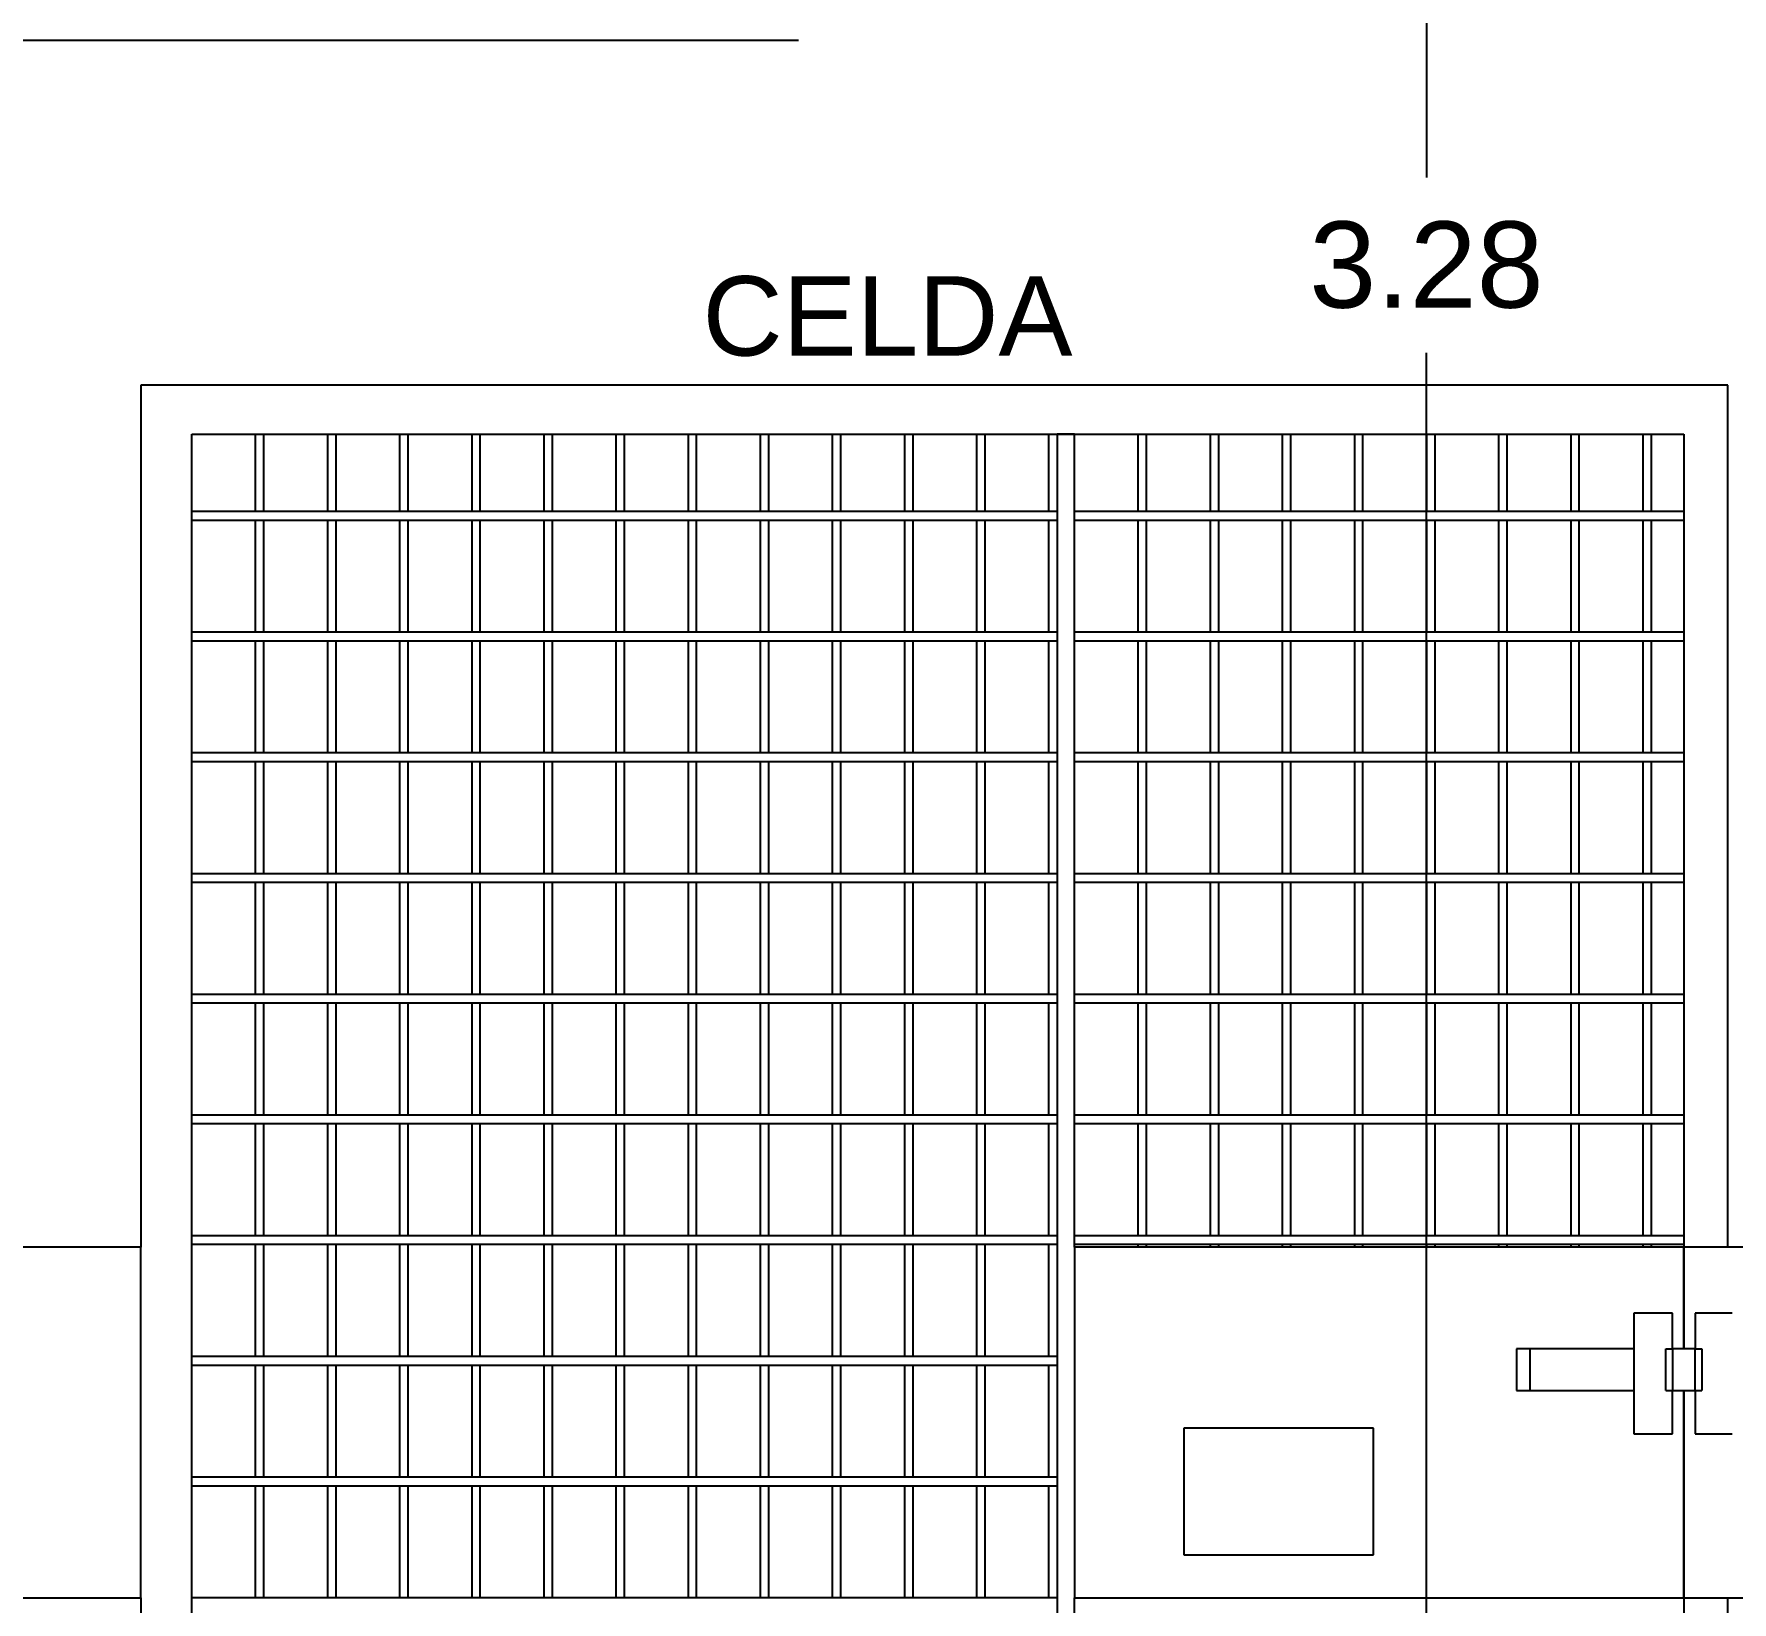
# Model space of a CAD drawing. Header units: inches. Extents: x -6 to 158, y 10 to 161.
# Drawn here: x 58.167 to 60.136, y 33.051 to 34.87 of the extents above; entities that cross this region are included whole.
import ezdxf

# ---------------------------------------------------------------- set-up
doc = ezdxf.new("R2010")
doc.units = ezdxf.units.IN
doc.header["$MEASUREMENT"] = 0
doc.linetypes.add('DASHED2', pattern=[9.524999999999995, 6.349999999999998, -3.174999999999998])
for name, color, linetype in [('2', 2, 'Continuous'), ('Dim', 2, 'Continuous'), ('Proy', 1, 'DASHED2'), ('TEXTO', 2, 'Continuous')]:
    doc.layers.add(name, color=color, linetype=linetype)
doc.layers.add('A-COLS', color=3, linetype='Continuous', lineweight=9)
doc.layers.add('A-WALL', color=5, linetype='Continuous', lineweight=9)
doc.styles.add('style1', font='micross.ttf')
doc.dimstyles.new('1-50', dxfattribs={"dimscale": 0.05, "dimtxt": 2, "dimasz": 2.5, "dimexe": 3, "dimexo": 1, "dimgap": 1, "dimtad": 0, "dimtih": 1, "dimtoh": 1, "dimzin": 1, "dimdsep": 46, "dimtxsty": 'style1', "dimcen": 2.5, "dimclrd": 124, "dimclre": 124, "dimclrt": 1, "dimadec": 0, "dimazin": 0, "dimtfac": 1, "dimtmove": 2, "dimatfit": 3, "dimfxl": 1, "dimtolj": 1, "dimtzin": 0, "dimlwd": -1, "dimlwe": -1, "dimarcsym": 0})

# ---------------------------------------------------------------- blocks, each defined once
blk = doc.blocks.new('Pilares 15 - Pilares 15-1556954-Section 0')
at = {"layer": '2', "color": 2}
for p, q in [((-9768.722076960006, 1199.999999999999), (-9974.51754938446, 1199.999999999999)), ((-9768.722076960006, 793.2409345219169), (-9768.722076960006, 1199.999999999999)), ((-9974.51754938446, 793.2409345219169), (-9768.722076960006, 793.2409345219169))]:
    blk.add_line(p, q, dxfattribs=at)
blk = doc.blocks.new('Pilares 16 - Pilares 15-1569504-Section 0')
at = {"layer": '2', "color": 2}
for p, q in [((-7928.722076727173, 2200), (-9768.722076960006, 2200)), ((-9768.722076960006, 2200), (-9768.722076960006, 1199.999999999999)), ((-7928.722076727173, 1199.999999999999), (-7928.722076727173, 2200)), ((-9709.517549151626, -2.707167823245982e-13), (-9709.517549151626, 2143.020080733497)), ((-9709.517549151626, 2143.020080733497), (-7979.517549151626, 2143.020080733497)), ((-7979.517549151626, 2143.020080733497), (-7979.517549151626, 1199.999999999999)), ((-7979.517549151626, 1200), (-8686.113852844264, 1200)), ((-8686.113852844264, 1200), (-8686.113852844264, 793.2409345219179)), ((-7768.722077192835, 1199.999999999999), (-7979.517549151626, 1199.999999999999)), ((-7979.517549151626, 1199.999999999999), (-7979.517549151626, 1081.985232045866)), ((-7979.517549151626, 1081.985232045867), (-7979.517549151626, 1200)), ((-7992.772679515968, 1123.251838261867), (-8037.485411442617, 1123.251838261867)), ((-8037.485411442617, 1123.251838261867), (-8037.485411442617, 983.2518382618666)), ((-7992.772679515968, 1081.985232045866), (-7992.772679515968, 1123.251838261867)), ((-7923.722076727174, 1123.251838261866), (-7966.477031167248, 1123.251838261866)), ((-7966.477031167248, 1123.251838261866), (-7966.477031167248, 1081.985232045867)), ((-8157.5989954375, 1081.985232045866), (-8173.722076727173, 1081.985232045866)), ((-8173.722076727173, 1081.985232045866), (-8173.722076727173, 1033.807983571873)), ((-8157.5989954375, 1033.807983571873), (-8157.5989954375, 1081.985232045866)), ((-8037.485411442617, 1081.985232045866), (-8157.598995437498, 1081.985232045866)), ((-8000.361062130499, 1033.807983571873), (-8000.361062130499, 1081.985232045866)), ((-8000.361062130499, 1081.985232045866), (-7992.772679515968, 1081.985232045866)), ((-7992.772679515968, 1081.985232045866), (-7992.772679515968, 1033.807983571873)), ((-7966.477031167248, 1081.985232045866), (-7992.772679515968, 1081.985232045866)), ((-7966.477031167248, 1033.807983571873), (-7966.477031167248, 1081.985232045866)), ((-7966.477031167248, 1081.985232045866), (-7958.722076727166, 1081.985232045866)), ((-7958.722076727166, 1081.985232045866), (-7958.722076727166, 1033.807983571873)), ((-8173.722076727173, 1033.807983571873), (-8157.5989954375, 1033.807983571873)), ((-8157.598995437498, 1033.807983571873), (-8037.485411442617, 1033.807983571873)), ((-8000.361062130499, 1033.807983571873), (-7992.772679515968, 1033.807983571873)), ((-7992.772679515968, 1033.807983571873), (-7966.477031167248, 1033.807983571873)), ((-7992.772679515968, 983.2518382618666), (-7992.772679515968, 1033.807983571872)), ((-7979.517549151626, 1033.807983571872), (-7979.517549151626, 793.2409345219169)), ((-7979.517549151626, 793.2409345219179), (-7979.517549151626, 1033.807983571873)), ((-7966.477031167248, 1033.807983571873), (-7958.722076727166, 1033.807983571873)), ((-7966.477031167248, 1033.807983571872), (-7966.477031167248, 983.2518382618663)), ((-8339.517549151626, 989.9025451089111), (-8559.517549151626, 989.9025451089111)), ((-8559.517549151626, 989.9025451089111), (-8559.517549151626, 843.1434796308292)), ((-8339.517549151626, 843.1434796308292), (-8339.517549151626, 989.9025451089111)), ((-8037.485411442617, 983.2518382618666), (-7992.772679515968, 983.2518382618666)), ((-7966.477031167248, 983.2518382618663), (-7923.722076727174, 983.2518382618663)), ((-8559.517549151626, 843.1434796308292), (-8339.517549151626, 843.1434796308292)), ((-9768.722076960006, 793.2409345219165), (-9768.722076960006, -2.707167823245982e-13)), ((-8686.113852844264, 793.2409345219179), (-7979.517549151626, 793.2409345219179)), ((-7979.517549151626, 793.2409345219169), (-7768.722077192835, 793.2409345219169)), ((-7979.517549151626, 793.2409345219163), (-7979.517549151626, -2.707167823245982e-13)), ((-7928.722076727173, -2.707167823245982e-13), (-7928.722076727173, 793.2409345219164))]:
    blk.add_line(p, q, dxfattribs=at)
at = {"layer": '2', "color": 1}
for p, q in [((-9635.900574459361, 2143.020080733496), (-9635.900574459361, 2053.070563653364)), ((-9625.900574459363, 2053.070563653364), (-9625.900574459363, 2143.020080733496)), ((-9552.28359976708, 2143.020080733496), (-9552.28359976708, 2053.070563653364)), ((-9542.283599767083, 2053.070563653364), (-9542.283599767083, 2143.020080733496)), ((-9468.6666250748, 2143.020080733496), (-9468.6666250748, 2053.070563653364)), ((-9458.666625074802, 2053.070563653364), (-9458.666625074802, 2143.020080733496)), ((-9385.049650382518, 2143.020080733496), (-9385.049650382518, 2053.070563653364)), ((-9375.04965038252, 2053.070563653364), (-9375.04965038252, 2143.020080733496)), ((-9301.432675690237, 2143.020080733496), (-9301.432675690237, 2053.070563653364)), ((-9291.432675690237, 2053.070563653364), (-9291.432675690237, 2143.020080733496)), ((-9217.815700997955, 2143.020080733494), (-9217.815700997955, 2053.070563653364)), ((-9207.815700997957, 2053.070563653364), (-9207.815700997957, 2143.020080733494)), ((-9134.198726305674, 2143.020080733494), (-9134.198726305674, 2053.070563653364)), ((-9124.19872630568, 2053.070563653364), (-9124.19872630568, 2143.020080733494)), ((-9050.581751613394, 2143.020080733494), (-9050.581751613394, 2053.070563653364)), ((-9040.581751613398, 2053.070563653364), (-9040.581751613398, 2143.020080733494)), ((-8966.964776921115, 2143.020080733494), (-8966.964776921115, 2053.070563653364)), ((-8956.964776921117, 2053.070563653364), (-8956.964776921117, 2143.020080733494)), ((-8883.347802228835, 2143.020080733494), (-8883.347802228835, 2053.070563653364)), ((-8873.347802228836, 2053.070563653364), (-8873.347802228836, 2143.020080733494)), ((-8799.730827536554, 2143.020080733494), (-8799.730827536554, 2053.070563653364)), ((-8789.730827536556, 2053.070563653364), (-8789.730827536556, 2143.020080733494)), ((-8716.113852844273, 2143.020080733494), (-8716.113852844273, 2052.857886537889)), ((-8706.113852844264, 2143.020080733495), (-8706.113852844264, -1.895017476272187e-12)), ((-8686.113852844264, 2143.020080733495), (-8706.113852844264, 2143.020080733495)), ((-8686.113852844264, 1199.999999999999), (-8686.113852844264, 2143.020080733495)), ((-8612.496878151996, 2143.020080733492), (-8612.496878151996, 2052.887803819825)), ((-8602.496878152, 2052.890691115273), (-8602.496878152, 2143.020080733492)), ((-8528.879903459716, 2143.020080733492), (-8528.879903459716, 2052.911946510867)), ((-8518.879903459721, 2052.914833806315), (-8518.879903459721, 2143.020080733492)), ((-8445.262928767435, 2143.020080733492), (-8445.262928767435, 2052.936089201909)), ((-8435.26292876744, 2052.938976497357), (-8435.26292876744, 2143.020080733492)), ((-8361.645954075155, 2143.020080733492), (-8361.645954075155, 2052.960231892951)), ((-8351.645954075158, 2052.963119188399), (-8351.645954075158, 2143.020080733492)), ((-8278.028979382876, 2143.020080733492), (-8278.028979382876, 2052.984374583991)), ((-8268.028979382876, 2052.987261879439), (-8268.028979382876, 2143.020080733492)), ((-8194.412004690594, 2143.020080733492), (-8194.412004690594, 2053.008517275034)), ((-8184.412004690596, 2053.011404570481), (-8184.412004690596, 2143.020080733492)), ((-8110.795029998313, 2143.020080733492), (-8110.795029998313, 2053.032659966074)), ((-8100.795029998316, 2053.035547261522), (-8100.795029998316, 2143.020080733492)), ((-8027.178055306033, 2143.020080733492), (-8027.178055306033, 2053.056802657116)), ((-8017.178055306035, 2053.059689952564), (-8017.178055306035, 2143.020080733492)), ((-8706.11385284428, 2053.240934521918), (-9709.517549151644, 2053.240934521918)), ((-7979.517549151641, 2053.240934521918), (-8686.11385284428, 2053.240934521918)), ((-9709.517549151644, 2043.240934521918), (-8706.11385284428, 2043.240934521918)), ((-9635.900574459361, 2043.432560786068), (-9635.900574459361, 1913.070563653363)), ((-9625.900574459363, 1913.070563653363), (-9625.900574459363, 2043.435448081515)), ((-9552.28359976708, 2043.45670347711), (-9552.28359976708, 1913.070563653363)), ((-9542.283599767083, 1913.070563653363), (-9542.283599767083, 2043.459590772558)), ((-9468.6666250748, 2043.48084616815), (-9468.6666250748, 1913.070563653363)), ((-9458.666625074802, 1913.070563653363), (-9458.666625074802, 2043.483733463598)), ((-9385.049650382518, 2043.504988859192), (-9385.049650382518, 1913.070563653363)), ((-9375.04965038252, 1913.070563653363), (-9375.04965038252, 2043.50787615464)), ((-9301.432675690237, 2043.529131550234), (-9301.432675690237, 1913.070563653363)), ((-9291.432675690237, 1913.070563653363), (-9291.432675690237, 2043.532018845682)), ((-9217.815700997955, 2043.553274241274), (-9217.815700997955, 1913.070563653363)), ((-9207.815700997957, 1913.070563653363), (-9207.815700997957, 2043.556161536724)), ((-9134.198726305674, 2043.577416932314), (-9134.198726305674, 1913.070563653363)), ((-9124.19872630568, 1913.070563653363), (-9124.19872630568, 2043.580304227762)), ((-9050.581751613394, 2043.601559623356), (-9050.581751613394, 1913.070563653363)), ((-9040.581751613398, 1913.070563653363), (-9040.581751613398, 2043.604446918804)), ((-8966.964776921115, 2043.625702314399), (-8966.964776921115, 1913.070563653363)), ((-8956.964776921117, 1913.070563653363), (-8956.964776921117, 2043.628589609847)), ((-8883.347802228835, 2043.411305390473), (-8883.347802228835, 1913.070563653363)), ((-8873.347802228836, 1913.070563653363), (-8873.347802228836, 2043.411305390473)), ((-8799.730827536554, 2043.411305390473), (-8799.730827536554, 1913.070563653363)), ((-8789.730827536556, 1913.070563653363), (-8789.730827536556, 2043.411305390473)), ((-8716.113852844273, 2043.411305390473), (-8716.113852844273, 1912.857886537888)), ((-8686.11385284428, 2043.240934521918), (-7979.517549151641, 2043.240934521918)), ((-8612.496878151996, 2043.411305390473), (-8612.496878151996, 1912.887803819824)), ((-8602.496878152, 1912.890691115274), (-8602.496878152, 2043.411305390473)), ((-8528.879903459716, 2043.411305390473), (-8528.879903459716, 1912.911946510866)), ((-8518.879903459721, 1912.914833806314), (-8518.879903459721, 2043.411305390473)), ((-8445.262928767435, 2043.411305390473), (-8445.262928767435, 1912.936089201909)), ((-8435.26292876744, 1912.938976497356), (-8435.26292876744, 2043.411305390473)), ((-8361.645954075155, 2043.411305390473), (-8361.645954075155, 1912.960231892951)), ((-8351.645954075158, 1912.963119188399), (-8351.645954075158, 2043.411305390473)), ((-8278.028979382876, 2043.411305390473), (-8278.028979382876, 1912.984374583991)), ((-8268.028979382876, 1912.987261879439), (-8268.028979382876, 2043.411305390473)), ((-8194.412004690594, 2043.411305390473), (-8194.412004690594, 1913.008517275033)), ((-8184.412004690596, 1913.011404570481), (-8184.412004690596, 2043.411305390473)), ((-8110.795029998313, 2043.411305390473), (-8110.795029998313, 1913.032659966073)), ((-8100.795029998316, 1913.035547261523), (-8100.795029998316, 2043.411305390473)), ((-8027.178055306033, 2043.411305390473), (-8027.178055306033, 1913.056802657115)), ((-8017.178055306035, 1913.059689952563), (-8017.178055306035, 2043.411305390473)), ((-8706.11385284428, 1913.240934521918), (-9709.517549151644, 1913.240934521918)), ((-7979.517549151641, 1913.240934521918), (-8686.11385284428, 1913.240934521918)), ((-9709.517549151644, 1903.240934521918), (-8706.11385284428, 1903.240934521918)), ((-9635.900574459361, 1903.432560786067), (-9635.900574459361, 1773.070563653363)), ((-9625.900574459363, 1773.070563653363), (-9625.900574459363, 1903.435448081515)), ((-9552.28359976708, 1903.456703477109), (-9552.28359976708, 1773.070563653363)), ((-9542.283599767083, 1773.070563653363), (-9542.283599767083, 1903.459590772557)), ((-9468.6666250748, 1903.480846168149), (-9468.6666250748, 1773.070563653363)), ((-9458.666625074802, 1773.070563653363), (-9458.666625074802, 1903.483733463597)), ((-9385.049650382518, 1903.504988859191), (-9385.049650382518, 1773.070563653363)), ((-9375.04965038252, 1773.070563653363), (-9375.04965038252, 1903.507876154639)), ((-9301.432675690237, 1903.529131550234), (-9301.432675690237, 1773.070563653363)), ((-9291.432675690237, 1773.070563653363), (-9291.432675690237, 1903.532018845681)), ((-9217.815700997955, 1903.553274241276), (-9217.815700997955, 1773.070563653363)), ((-9207.815700997957, 1773.070563653363), (-9207.815700997957, 1903.556161536724)), ((-9134.198726305674, 1903.577416932314), (-9134.198726305674, 1773.070563653363)), ((-9124.19872630568, 1773.070563653363), (-9124.19872630568, 1903.580304227761)), ((-9050.581751613394, 1903.601559623356), (-9050.581751613394, 1773.070563653363)), ((-9040.581751613398, 1773.070563653363), (-9040.581751613398, 1903.604446918804)), ((-8966.964776921115, 1903.625702314398), (-8966.964776921115, 1773.070563653363)), ((-8956.964776921117, 1773.070563653363), (-8956.964776921117, 1903.628589609846)), ((-8883.347802228835, 1903.411305390475), (-8883.347802228835, 1773.070563653363)), ((-8873.347802228836, 1773.070563653363), (-8873.347802228836, 1903.411305390475)), ((-8799.730827536554, 1903.411305390475), (-8799.730827536554, 1773.070563653363)), ((-8789.730827536556, 1773.070563653363), (-8789.730827536556, 1903.411305390475)), ((-8716.113852844273, 1903.411305390475), (-8716.113852844273, 1772.857886537888)), ((-8686.11385284428, 1903.240934521918), (-7979.517549151641, 1903.240934521918)), ((-8612.496878151996, 1903.411305390475), (-8612.496878151996, 1772.887803819826)), ((-8602.496878152, 1772.890691115274), (-8602.496878152, 1903.411305390475)), ((-8528.879903459716, 1903.411305390475), (-8528.879903459716, 1772.911946510866)), ((-8518.879903459721, 1772.914833806316), (-8518.879903459721, 1903.411305390475)), ((-8445.262928767435, 1903.411305390475), (-8445.262928767435, 1772.936089201908)), ((-8435.26292876744, 1772.938976497356), (-8435.26292876744, 1903.411305390475)), ((-8361.645954075155, 1903.411305390475), (-8361.645954075155, 1772.96023189295)), ((-8351.645954075158, 1772.963119188398), (-8351.645954075158, 1903.411305390475)), ((-8278.028979382876, 1903.411305390475), (-8278.028979382876, 1772.98437458399)), ((-8268.028979382876, 1772.987261879438), (-8268.028979382876, 1903.411305390475)), ((-8194.412004690594, 1903.411305390475), (-8194.412004690594, 1773.008517275032)), ((-8184.412004690596, 1773.01140457048), (-8184.412004690596, 1903.411305390475)), ((-8110.795029998313, 1903.411305390475), (-8110.795029998313, 1773.032659966075)), ((-8100.795029998316, 1773.035547261522), (-8100.795029998316, 1903.411305390475)), ((-8027.178055306033, 1903.411305390475), (-8027.178055306033, 1773.056802657115)), ((-8017.178055306035, 1773.059689952565), (-8017.178055306035, 1903.411305390475)), ((-8706.11385284428, 1773.240934521917), (-9709.517549151644, 1773.240934521917)), ((-7979.517549151641, 1773.240934521917), (-8686.11385284428, 1773.240934521917)), ((-9709.517549151644, 1763.240934521917), (-8706.11385284428, 1763.240934521917)), ((-9635.900574459361, 1763.432560786066), (-9635.900574459361, 1633.070563653362)), ((-9625.900574459363, 1633.070563653362), (-9625.900574459363, 1763.435448081516)), ((-9552.28359976708, 1763.456703477108), (-9552.28359976708, 1633.070563653362)), ((-9542.283599767083, 1633.070563653362), (-9542.283599767083, 1763.459590772556)), ((-9468.6666250748, 1763.480846168148), (-9468.6666250748, 1633.070563653362)), ((-9458.666625074802, 1633.070563653362), (-9458.666625074802, 1763.483733463596)), ((-9385.049650382518, 1763.504988859191), (-9385.049650382518, 1633.070563653362)), ((-9375.04965038252, 1633.070563653362), (-9375.04965038252, 1763.507876154639)), ((-9301.432675690237, 1763.529131550233), (-9301.432675690237, 1633.070563653362)), ((-9291.432675690237, 1633.070563653362), (-9291.432675690237, 1763.532018845681)), ((-9217.815700997955, 1763.553274241275), (-9217.815700997955, 1633.070563653362)), ((-9207.815700997957, 1633.070563653362), (-9207.815700997957, 1763.556161536723)), ((-9134.198726305674, 1763.577416932313), (-9134.198726305674, 1633.070563653362)), ((-9124.19872630568, 1633.070563653362), (-9124.19872630568, 1763.580304227763)), ((-9050.581751613394, 1763.601559623355), (-9050.581751613394, 1633.070563653362)), ((-9040.581751613398, 1633.070563653362), (-9040.581751613398, 1763.604446918803)), ((-8966.964776921115, 1763.625702314397), (-8966.964776921115, 1633.070563653362)), ((-8956.964776921117, 1633.070563653362), (-8956.964776921117, 1763.628589609845)), ((-8883.347802228835, 1763.411305390474), (-8883.347802228835, 1633.070563653362)), ((-8873.347802228836, 1633.070563653362), (-8873.347802228836, 1763.411305390474)), ((-8799.730827536554, 1763.411305390474), (-8799.730827536554, 1633.070563653362)), ((-8789.730827536556, 1633.070563653362), (-8789.730827536556, 1763.411305390474)), ((-8716.113852844273, 1763.411305390474), (-8716.113852844273, 1632.857886537889)), ((-8686.11385284428, 1763.240934521917), (-7979.517549151641, 1763.240934521917)), ((-8612.496878151996, 1763.411305390474), (-8612.496878151996, 1632.887803819825)), ((-8602.496878152, 1632.890691115273), (-8602.496878152, 1763.411305390474)), ((-8528.879903459716, 1763.411305390474), (-8528.879903459716, 1632.911946510867)), ((-8518.879903459721, 1632.914833806315), (-8518.879903459721, 1763.411305390474)), ((-8445.262928767435, 1763.411305390474), (-8445.262928767435, 1632.936089201907)), ((-8435.26292876744, 1632.938976497355), (-8435.26292876744, 1763.411305390474)), ((-8361.645954075155, 1763.411305390474), (-8361.645954075155, 1632.960231892949)), ((-8351.645954075158, 1632.963119188397), (-8351.645954075158, 1763.411305390474)), ((-8278.028979382876, 1763.411305390474), (-8278.028979382876, 1632.984374583989)), ((-8268.028979382876, 1632.987261879437), (-8268.028979382876, 1763.411305390474)), ((-8194.412004690594, 1763.411305390474), (-8194.412004690594, 1633.008517275032)), ((-8184.412004690596, 1633.011404570479), (-8184.412004690596, 1763.411305390474)), ((-8110.795029998313, 1763.411305390474), (-8110.795029998313, 1633.032659966074)), ((-8100.795029998316, 1633.035547261522), (-8100.795029998316, 1763.411305390474)), ((-8027.178055306033, 1763.411305390474), (-8027.178055306033, 1633.056802657116)), ((-8017.178055306035, 1633.059689952564), (-8017.178055306035, 1763.411305390474)), ((-8706.11385284428, 1633.240934521916), (-9709.517549151644, 1633.240934521916)), ((-9709.517549151644, 1623.240934521917), (-8706.11385284428, 1623.240934521917)), ((-9635.900574459361, 1623.432560786068), (-9635.900574459361, 1493.070563653361)), ((-9625.900574459363, 1493.070563653361), (-9625.900574459363, 1623.435448081516)), ((-9552.28359976708, 1623.456703477108), (-9552.28359976708, 1493.070563653361)), ((-9542.283599767083, 1493.070563653361), (-9542.283599767083, 1623.459590772558)), ((-9468.6666250748, 1623.480846168148), (-9468.6666250748, 1493.070563653361)), ((-9458.666625074802, 1493.070563653361), (-9458.666625074802, 1623.483733463596)), ((-9385.049650382518, 1623.50498885919), (-9385.049650382518, 1493.070563653361)), ((-9375.04965038252, 1493.070563653361), (-9375.04965038252, 1623.507876154638)), ((-9301.432675690237, 1623.529131550232), (-9301.432675690237, 1493.070563653361)), ((-9291.432675690237, 1493.070563653361), (-9291.432675690237, 1623.53201884568)), ((-9217.815700997955, 1623.553274241274), (-9217.815700997955, 1493.070563653361)), ((-9207.815700997957, 1493.070563653361), (-9207.815700997957, 1623.556161536722)), ((-9134.198726305674, 1623.577416932314), (-9134.198726305674, 1493.070563653361)), ((-9124.19872630568, 1493.070563653361), (-9124.19872630568, 1623.580304227762)), ((-9050.581751613394, 1623.601559623355), (-9050.581751613394, 1493.070563653361)), ((-9040.581751613398, 1493.070563653361), (-9040.581751613398, 1623.604446918805)), ((-8966.964776921115, 1623.625702314397), (-8966.964776921115, 1493.070563653361)), ((-8956.964776921117, 1493.070563653361), (-8956.964776921117, 1623.628589609845)), ((-8883.347802228835, 1623.411305390473), (-8883.347802228835, 1493.070563653361)), ((-8873.347802228836, 1493.070563653361), (-8873.347802228836, 1623.411305390473)), ((-8799.730827536554, 1623.411305390473), (-8799.730827536554, 1493.070563653361)), ((-8789.730827536556, 1493.070563653361), (-8789.730827536556, 1623.411305390473)), ((-8716.113852844273, 1623.411305390473), (-8716.113852844273, 1492.857886537889)), ((-7979.517549151641, 1633.240934521916), (-8686.11385284428, 1633.240934521916)), ((-8686.11385284428, 1623.240934521917), (-7979.517549151641, 1623.240934521917)), ((-8612.496878151996, 1623.411305390473), (-8612.496878151996, 1492.887803819824)), ((-8602.496878152, 1492.890691115272), (-8602.496878152, 1623.411305390473)), ((-8528.879903459716, 1623.411305390473), (-8528.879903459716, 1492.911946510867)), ((-8518.879903459721, 1492.914833806314), (-8518.879903459721, 1623.411305390473)), ((-8445.262928767435, 1623.411305390473), (-8445.262928767435, 1492.936089201906)), ((-8435.26292876744, 1492.938976497357), (-8435.26292876744, 1623.411305390473)), ((-8361.645954075155, 1623.411305390473), (-8361.645954075155, 1492.960231892949)), ((-8351.645954075158, 1492.963119188397), (-8351.645954075158, 1623.411305390473)), ((-8278.028979382876, 1623.411305390473), (-8278.028979382876, 1492.984374583989)), ((-8268.028979382876, 1492.987261879437), (-8268.028979382876, 1623.411305390473)), ((-8194.412004690594, 1623.411305390473), (-8194.412004690594, 1493.008517275031)), ((-8184.412004690596, 1493.011404570479), (-8184.412004690596, 1623.411305390473)), ((-8110.795029998313, 1623.411305390473), (-8110.795029998313, 1493.032659966073)), ((-8100.795029998316, 1493.035547261521), (-8100.795029998316, 1623.411305390473)), ((-8027.178055306033, 1623.411305390473), (-8027.178055306033, 1493.056802657115)), ((-8017.178055306035, 1493.059689952563), (-8017.178055306035, 1623.411305390473)), ((-8706.11385284428, 1493.240934521916), (-9709.517549151644, 1493.240934521916)), ((-9709.517549151644, 1483.240934521918), (-8706.11385284428, 1483.240934521918)), ((-9635.900574459361, 1483.432560786067), (-9635.900574459361, 1353.070563653363)), ((-9625.900574459363, 1353.070563653363), (-9625.900574459363, 1483.435448081515)), ((-9552.28359976708, 1483.456703477107), (-9552.28359976708, 1353.070563653363)), ((-9542.283599767083, 1353.070563653363), (-9542.283599767083, 1483.459590772557)), ((-9468.6666250748, 1483.480846168147), (-9468.6666250748, 1353.070563653363)), ((-9458.666625074802, 1353.070563653363), (-9458.666625074802, 1483.483733463595)), ((-9385.049650382518, 1483.504988859189), (-9385.049650382518, 1353.070563653363)), ((-9375.04965038252, 1353.070563653363), (-9375.04965038252, 1483.507876154637)), ((-9301.432675690237, 1483.529131550232), (-9301.432675690237, 1353.070563653363)), ((-9291.432675690237, 1353.070563653363), (-9291.432675690237, 1483.532018845679)), ((-9217.815700997955, 1483.553274241274), (-9217.815700997955, 1353.070563653363)), ((-9207.815700997957, 1353.070563653363), (-9207.815700997957, 1483.556161536722)), ((-9134.198726305674, 1483.577416932314), (-9134.198726305674, 1353.070563653363)), ((-9124.19872630568, 1353.070563653363), (-9124.19872630568, 1483.580304227762)), ((-9050.581751613394, 1483.601559623356), (-9050.581751613394, 1353.070563653363)), ((-9040.581751613398, 1353.070563653363), (-9040.581751613398, 1483.604446918804)), ((-8966.964776921115, 1483.625702314396), (-8966.964776921115, 1353.070563653363)), ((-8956.964776921117, 1353.070563653363), (-8956.964776921117, 1483.628589609846)), ((-8883.347802228835, 1483.411305390473), (-8883.347802228835, 1353.070563653363)), ((-8873.347802228836, 1353.070563653363), (-8873.347802228836, 1483.411305390473)), ((-8799.730827536554, 1483.411305390473), (-8799.730827536554, 1353.070563653363)), ((-8789.730827536556, 1353.070563653363), (-8789.730827536556, 1483.411305390473)), ((-8716.113852844273, 1483.411305390473), (-8716.113852844273, 1352.857886537888)), ((-7979.517549151641, 1493.240934521916), (-8686.11385284428, 1493.240934521916)), ((-8686.11385284428, 1483.240934521918), (-7979.517549151641, 1483.240934521918)), ((-8612.496878151996, 1483.411305390473), (-8612.496878151996, 1352.887803819826)), ((-8602.496878152, 1352.890691115274), (-8602.496878152, 1483.411305390473)), ((-8528.879903459716, 1483.411305390473), (-8528.879903459716, 1352.911946510868)), ((-8518.879903459721, 1352.914833806316), (-8518.879903459721, 1483.411305390473)), ((-8445.262928767435, 1483.411305390473), (-8445.262928767435, 1352.93608920191)), ((-8435.26292876744, 1352.938976497358), (-8435.26292876744, 1483.411305390473)), ((-8361.645954075155, 1483.411305390473), (-8361.645954075155, 1352.960231892948)), ((-8351.645954075158, 1352.963119188398), (-8351.645954075158, 1483.411305390473)), ((-8278.028979382876, 1483.411305390473), (-8278.028979382876, 1352.98437458399)), ((-8268.028979382876, 1352.987261879438), (-8268.028979382876, 1483.411305390473)), ((-8194.412004690594, 1483.411305390473), (-8194.412004690594, 1353.008517275033)), ((-8184.412004690596, 1353.01140457048), (-8184.412004690596, 1483.411305390473)), ((-8110.795029998313, 1483.411305390473), (-8110.795029998313, 1353.032659966075)), ((-8100.795029998316, 1353.035547261523), (-8100.795029998316, 1483.411305390473)), ((-8027.178055306033, 1483.411305390473), (-8027.178055306033, 1353.056802657117)), ((-8017.178055306035, 1353.059689952565), (-8017.178055306035, 1483.411305390473)), ((-8706.11385284428, 1353.240934521915), (-9709.517549151644, 1353.240934521915)), ((-9709.517549151644, 1343.240934521917), (-8706.11385284428, 1343.240934521917)), ((-9635.900574459361, 1343.432560786066), (-9635.900574459361, 1213.070563653362)), ((-9625.900574459363, 1213.070563653362), (-9625.900574459363, 1343.435448081514)), ((-9552.28359976708, 1343.456703477109), (-9552.28359976708, 1213.070563653362)), ((-9542.283599767083, 1213.070563653362), (-9542.283599767083, 1343.459590772557)), ((-9468.6666250748, 1343.480846168147), (-9468.6666250748, 1213.070563653362)), ((-9458.666625074802, 1213.070563653362), (-9458.666625074802, 1343.483733463597)), ((-9385.049650382518, 1343.504988859189), (-9385.049650382518, 1213.070563653362)), ((-9375.04965038252, 1213.070563653362), (-9375.04965038252, 1343.507876154637)), ((-9301.432675690237, 1343.529131550231), (-9301.432675690237, 1213.070563653362)), ((-9291.432675690237, 1213.070563653362), (-9291.432675690237, 1343.532018845679)), ((-9217.815700997955, 1343.553274241273), (-9217.815700997955, 1213.070563653362)), ((-9207.815700997957, 1213.070563653362), (-9207.815700997957, 1343.556161536721)), ((-9134.198726305674, 1343.577416932313), (-9134.198726305674, 1213.070563653362)), ((-9124.19872630568, 1213.070563653362), (-9124.19872630568, 1343.580304227761)), ((-9050.581751613394, 1343.601559623355), (-9050.581751613394, 1213.070563653362)), ((-9040.581751613398, 1213.070563653362), (-9040.581751613398, 1343.604446918803)), ((-8966.964776921115, 1343.625702314396), (-8966.964776921115, 1213.070563653362)), ((-8956.964776921117, 1213.070563653362), (-8956.964776921117, 1343.628589609845)), ((-8883.347802228835, 1343.411305390472), (-8883.347802228835, 1213.070563653362)), ((-8873.347802228836, 1213.070563653362), (-8873.347802228836, 1343.411305390472)), ((-8799.730827536554, 1343.411305390472), (-8799.730827536554, 1213.070563653362)), ((-8789.730827536556, 1213.070563653362), (-8789.730827536556, 1343.411305390472)), ((-8716.113852844273, 1343.411305390472), (-8716.113852844273, 1212.857886537887)), ((-7979.517549151641, 1353.240934521915), (-8686.11385284428, 1353.240934521915)), ((-8686.11385284428, 1343.240934521917), (-7979.517549151641, 1343.240934521917)), ((-8612.496878151996, 1343.411305390472), (-8612.496878151996, 1212.887803819825)), ((-8602.496878152, 1212.890691115273), (-8602.496878152, 1343.411305390472)), ((-8528.879903459716, 1343.411305390472), (-8528.879903459716, 1212.911946510867)), ((-8518.879903459721, 1212.914833806315), (-8518.879903459721, 1343.411305390472)), ((-8445.262928767435, 1343.411305390472), (-8445.262928767435, 1212.936089201909)), ((-8435.26292876744, 1212.938976497357), (-8435.26292876744, 1343.411305390472)), ((-8361.645954075155, 1343.411305390472), (-8361.645954075155, 1212.96023189295)), ((-8351.645954075158, 1212.963119188398), (-8351.645954075158, 1343.411305390472)), ((-8278.028979382876, 1343.411305390472), (-8278.028979382876, 1212.98437458399)), ((-8268.028979382876, 1212.987261879437), (-8268.028979382876, 1343.411305390472)), ((-8194.412004690594, 1343.411305390472), (-8194.412004690594, 1213.008517275032)), ((-8184.412004690596, 1213.01140457048), (-8184.412004690596, 1343.411305390472)), ((-8110.795029998313, 1343.411305390472), (-8110.795029998313, 1213.032659966074)), ((-8100.795029998316, 1213.035547261522), (-8100.795029998316, 1343.411305390472)), ((-8027.178055306033, 1343.411305390472), (-8027.178055306033, 1213.056802657116)), ((-8017.178055306035, 1213.059689952564), (-8017.178055306035, 1343.411305390472)), ((-8706.11385284428, 1213.240934521917), (-9709.517549151644, 1213.240934521917)), ((-9709.517549151644, 1203.240934521919), (-8706.11385284428, 1203.240934521919)), ((-9635.900574459361, 1203.432560786066), (-9635.900574459361, 1073.207351198144)), ((-9625.900574459363, 1073.207351198144), (-9625.900574459363, 1203.435448081514)), ((-9552.28359976708, 1203.456703477108), (-9552.28359976708, 1073.207351198144)), ((-9542.283599767083, 1073.207351198144), (-9542.283599767083, 1203.459590772556)), ((-9468.6666250748, 1203.480846168148), (-9468.6666250748, 1073.207351198144)), ((-9458.666625074802, 1073.207351198144), (-9458.666625074802, 1203.483733463596)), ((-9385.049650382518, 1203.504988859188), (-9385.049650382518, 1073.207351198144)), ((-9375.04965038252, 1073.207351198144), (-9375.04965038252, 1203.507876154638)), ((-9301.432675690237, 1203.52913155023), (-9301.432675690237, 1073.207351198144)), ((-9291.432675690237, 1073.207351198144), (-9291.432675690237, 1203.532018845678)), ((-9217.815700997955, 1203.553274241272), (-9217.815700997955, 1073.207351198144)), ((-9207.815700997957, 1073.207351198144), (-9207.815700997957, 1203.55616153672)), ((-9134.198726305674, 1203.577416932313), (-9134.198726305674, 1073.207351198144)), ((-9124.19872630568, 1073.207351198144), (-9124.19872630568, 1203.58030422776)), ((-9050.581751613394, 1203.601559623355), (-9050.581751613394, 1073.207351198144)), ((-9040.581751613398, 1073.207351198144), (-9040.581751613398, 1203.604446918803)), ((-8966.964776921115, 1203.625702314397), (-8966.964776921115, 1073.207351198144)), ((-8956.964776921117, 1073.207351198144), (-8956.964776921117, 1203.628589609845)), ((-8883.347802228835, 1203.411305390471), (-8883.347802228835, 1073.207351198144)), ((-8873.347802228836, 1073.207351198144), (-8873.347802228836, 1203.411305390471)), ((-8799.730827536554, 1203.411305390471), (-8799.730827536554, 1073.207351198144)), ((-8789.730827536556, 1073.207351198144), (-8789.730827536556, 1203.411305390471)), ((-8716.113852844273, 1203.411305390471), (-8716.113852844273, 1073.207351198144)), ((-7979.517549151641, 1213.240934521917), (-8686.11385284428, 1213.240934521917)), ((-8686.11385284428, 1203.240934521919), (-7979.517549151641, 1203.240934521919)), ((-8612.496878151996, 1203.411305390471), (-8612.496878151996, 1199.999999999998)), ((-8602.496878152, 1199.999999999998), (-8602.496878152, 1203.411305390471)), ((-8528.879903459716, 1203.411305390471), (-8528.879903459716, 1199.999999999998)), ((-8518.879903459721, 1199.999999999998), (-8518.879903459721, 1203.411305390471)), ((-8445.262928767435, 1203.411305390471), (-8445.262928767435, 1199.999999999998)), ((-8435.26292876744, 1199.999999999998), (-8435.26292876744, 1203.411305390471)), ((-8361.645954075155, 1203.411305390471), (-8361.645954075155, 1199.999999999998)), ((-8351.645954075158, 1199.999999999998), (-8351.645954075158, 1203.411305390471)), ((-8278.028979382876, 1203.411305390471), (-8278.028979382876, 1199.999999999998)), ((-8268.028979382876, 1199.999999999998), (-8268.028979382876, 1203.411305390471)), ((-8194.412004690594, 1203.411305390471), (-8194.412004690594, 1199.999999999998)), ((-8184.412004690596, 1199.999999999998), (-8184.412004690596, 1203.411305390471)), ((-8110.795029998313, 1203.411305390471), (-8110.795029998313, 1199.999999999998)), ((-8100.795029998316, 1199.999999999998), (-8100.795029998316, 1203.411305390471)), ((-8027.178055306033, 1203.411305390471), (-8027.178055306033, 1199.999999999998)), ((-8017.178055306035, 1199.999999999998), (-8017.178055306035, 1203.411305390471)), ((-8706.11385284428, 1073.240934521916), (-9709.517549151644, 1073.240934521916)), ((-9709.517549151644, 1063.240934521918), (-8706.11385284428, 1063.240934521918)), ((-9635.900574459361, 1063.432560786065), (-9635.900574459361, 933.0705636533606)), ((-9625.900574459363, 933.0705636533606), (-9625.900574459363, 1063.435448081513)), ((-9552.28359976708, 1063.456703477107), (-9552.28359976708, 933.0705636533606)), ((-9542.283599767083, 933.0705636533606), (-9542.283599767083, 1063.459590772555)), ((-9468.6666250748, 1063.480846168147), (-9468.6666250748, 933.0705636533606)), ((-9458.666625074802, 933.0705636533606), (-9458.666625074802, 1063.483733463595)), ((-9385.049650382518, 1063.50498885919), (-9385.049650382518, 933.0705636533606)), ((-9375.04965038252, 933.0705636533606), (-9375.04965038252, 1063.507876154637)), ((-9301.432675690237, 1063.52913155023), (-9301.432675690237, 933.0705636533606)), ((-9291.432675690237, 933.0705636533606), (-9291.432675690237, 1063.53201884568)), ((-9217.815700997955, 1063.553274241272), (-9217.815700997955, 933.0705636533606)), ((-9207.815700997957, 933.0705636533606), (-9207.815700997957, 1063.55616153672)), ((-9134.198726305674, 1063.577416932312), (-9134.198726305674, 933.0705636533606)), ((-9124.19872630568, 933.0705636533606), (-9124.19872630568, 1063.58030422776)), ((-9050.581751613394, 1063.601559623354), (-9050.581751613394, 933.0705636533606)), ((-9040.581751613398, 933.0705636533606), (-9040.581751613398, 1063.604446918802)), ((-8966.964776921115, 1063.625702314396), (-8966.964776921115, 933.0705636533606)), ((-8956.964776921117, 933.0705636533606), (-8956.964776921117, 1063.628589609844)), ((-8883.347802228835, 1063.411305390471), (-8883.347802228835, 933.0705636533606)), ((-8873.347802228836, 933.0705636533606), (-8873.347802228836, 1063.411305390471)), ((-8799.730827536554, 1063.411305390471), (-8799.730827536554, 933.0705636533606)), ((-8789.730827536556, 933.0705636533606), (-8789.730827536556, 1063.411305390471)), ((-8716.113852844273, 1063.411305390471), (-8716.113852844273, 932.8578865378859)), ((-8706.11385284428, 933.2409345219176), (-9709.517549151644, 933.2409345219176)), ((-9709.517549151644, 923.2409345219177), (-8706.11385284428, 923.2409345219177)), ((-9635.900574459361, 923.4325607860644), (-9635.900574459361, 793.0705636533622)), ((-9625.900574459363, 793.0705636533622), (-9625.900574459363, 923.4354480815123)), ((-9552.28359976708, 923.4567034771067), (-9552.28359976708, 793.0705636533622)), ((-9542.283599767083, 793.0705636533622), (-9542.283599767083, 923.4595907725545)), ((-9468.6666250748, 923.4808461681467), (-9468.6666250748, 793.0705636533622)), ((-9458.666625074802, 793.0705636533622), (-9458.666625074802, 923.4837334635946)), ((-9385.049650382518, 923.5049888591889), (-9385.049650382518, 793.0705636533622)), ((-9375.04965038252, 793.0705636533622), (-9375.04965038252, 923.5078761546367)), ((-9301.432675690237, 923.529131550229), (-9301.432675690237, 793.0705636533622)), ((-9291.432675690237, 793.0705636533622), (-9291.432675690237, 923.532018845679)), ((-9217.815700997955, 923.5532742412712), (-9217.815700997955, 793.0705636533622)), ((-9207.815700997957, 793.0705636533622), (-9207.815700997957, 923.5561615367191)), ((-9134.198726305674, 923.5774169323112), (-9134.198726305674, 793.0705636533622)), ((-9124.19872630568, 793.0705636533622), (-9124.19872630568, 923.580304227759)), ((-9050.581751613394, 923.6015596233534), (-9050.581751613394, 793.0705636533622)), ((-9040.581751613398, 793.0705636533622), (-9040.581751613398, 923.6044469188013)), ((-8966.964776921115, 923.6257023143957), (-8966.964776921115, 793.0705636533622)), ((-8956.964776921117, 793.0705636533622), (-8956.964776921117, 923.6285896098435)), ((-8883.347802228835, 923.4113053904701), (-8883.347802228835, 793.0705636533622)), ((-8873.347802228836, 793.0705636533622), (-8873.347802228836, 923.4113053904701)), ((-8799.730827536554, 923.4113053904701), (-8799.730827536554, 793.0705636533622)), ((-8789.730827536556, 793.0705636533622), (-8789.730827536556, 923.4113053904701)), ((-8716.113852844273, 923.4113053904701), (-8716.113852844273, 792.8578865378852)), ((-8706.11385284428, 793.2409345219169), (-9709.517549151644, 793.2409345219169)), ((-8686.113852844264, -1.895017476272187e-12), (-8686.113852844264, 793.240934521919))]:
    blk.add_line(p, q, dxfattribs=at)
blk = doc.blocks.new('*D633')
at = {"layer": 'Defpoints', "color": 0, "transparency": 16777216}
for p in [(60.13594524107387, 35.54088704712755), (59.78163833844204, 32.26252282270882), (60.13094524107922, 32.26252282270882)]:
    blk.add_point(p, dxfattribs=at)
at = {"layer": 'Dim', "color": 124, "transparency": 16777216}
for p, q in [((60.08594524107387, 35.54088704712755), (59.63163833844204, 35.54088704712755)), ((59.78163833844204, 35.41588704712755), (59.78163833844204, 34.70338186818626)), ((59.78163833844204, 32.38752282270882), (59.78163833844204, 34.49997122698571)), ((60.08094524107922, 32.26252282270882), (59.63163833844204, 32.26252282270882))]:
    blk.add_line(p, q, dxfattribs=at)
for points in [[(59.7608050051087, 35.41588704712755), (59.80247167177537, 35.41588704712755), (59.78163833844204, 35.54088704712755)], [(59.7608050051087, 32.38752282270882), (59.80247167177537, 32.38752282270882), (59.78163833844204, 32.26252282270882)]]:
    blk.add_solid(points, dxfattribs=at)
at = {"layer": 'Dim', "color": 1, "transparency": 16777216, "insert": (59.78163833842885, 34.60167654758599), "char_height": 0.1, "attachment_point": 5, "style": 'style1'}
blk.add_mtext('\\A1;3.28', dxfattribs=at)

msp = doc.modelspace()

# ---------------------------------------------------------------- linework, layer by layer
at = {"layer": 'A-WALL'}
for p, q in [((58.29094524083987, 33.46252282270591), (58.29094524083987, 34.46252282270591)), ((58.29094524083987, 32.26252282270882), (58.29094524083987, 33.05576375723187))]:
    msp.add_line(p, q, dxfattribs=at)
at = {"layer": 'Proy', "color": 253, "ltscale": 0.75}
msp.add_line((54.29094524039104, 34.86252282271009), (82.18464238868776, 34.86252282271009), dxfattribs=at)

# ---------------------------------------------------------------- block references
at = {"layer": 'A-COLS', "xscale": 0.000999999999999, "yscale": 0.000999999999999, "zscale": 0.000999999999999}
for name in ['Pilares 15 - Pilares 15-1556954-Section 0', 'Pilares 16 - Pilares 15-1569504-Section 0']:
    msp.add_blockref(name, (68.05966731779839, 32.26252282270882), dxfattribs=at)

# ---------------------------------------------------------------- texts
at = {"layer": 'TEXTO', "style": 'style1'}
msp.add_text('CELDA', height=0.0921107879080558, dxfattribs=at).set_placement((58.94224032775494, 34.49677975562592))

# ---------------------------------------------------------------- dimensions: what is measured, and where the dimension line sits
at = {"layer": 'Dim'}
dim = msp.add_linear_dim(base=(59.78163833844204, 32.26252282270882), p1=(60.13594524107387, 35.54088704712755), p2=(60.13094524107922, 32.26252282270882), angle=90, dimstyle='1-50', override={"dimfxl": 1.25}, dxfattribs=at)
dim.commit()
dim.dimension.update_dxf_attribs({"geometry": '*D633', "text_midpoint": (59.78163833842885, 34.60167654758599), "dimtype": 160})

doc.saveas('drawing.dxf')
